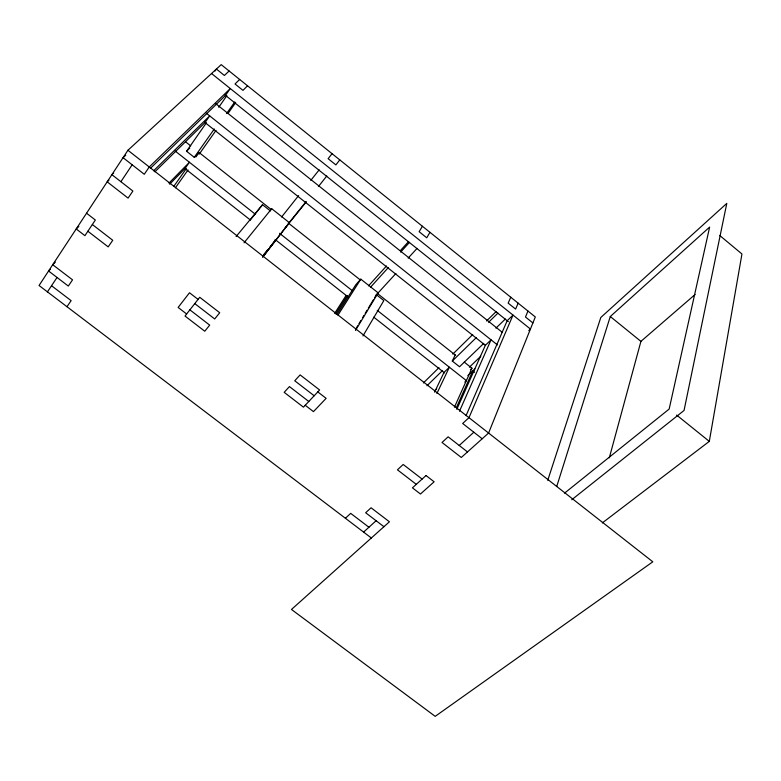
<?xml version="1.0" encoding="UTF-8"?>
<svg xmlns="http://www.w3.org/2000/svg" width="781" height="781" viewBox="0 0 781 781"><rect width="100%" height="100%" fill="white"/><g stroke="black" fill="none" stroke-linecap="round" stroke-linejoin="round"><path stroke-width="1.17" d="M602.327 522.909L709.304 441.382L741.95 253.991L719.789 235.53M609.287 457.881L640.918 341.375L695.11 294.505M556.755 486.378L610.283 316.53L709.636 227.076L669.161 409.059L564.565 493.133M547.754 480.315L600.814 317.467L726.799 203.382L684.049 410.464L571.751 499.752M527.956 311.043L525.486 317.018L532.886 322.953M518.145 303.165L515.597 309.081L508.167 303.126L510.764 297.239M466.052 415.658L507.181 320.727L513.019 315.094L468.981 417.659L462.664 423.478L482.189 438.766M459.492 411.196L491.054 339.833L485.352 345.329L456.797 409.351M456.387 407.633L472.808 370.897L474.614 372.322M454.435 407.165L471.949 368.202L464.295 362.15M436.921 393.439L449.368 367.216L443.989 372.449L434.578 392.15M483.761 343.357L459.54 366.758L452.306 361.047L455.186 354.955M429.94 232.318L426.748 237.805L419.143 231.703L422.404 226.256M362.96 335.947L383.832 300.587L376.432 294.74L374.568 297.834M356.478 327.815L357.727 325.745M358.967 323.685L360.842 320.581M362.716 317.476L363.966 315.417M365.205 313.347L367.08 310.242M368.329 308.173L373.318 299.904M355.492 330.461L378.15 292.865L360.802 279.159L355.745 284.821L336.933 314.421M337.968 315.192L360.802 279.159M335.732 313.952L347.467 295.54M334.619 313.415L345.749 295.999M467.497 451.926L448.148 436.833L442.026 442.466L461.298 457.471L488.594 433.035L535.307 316.949L221.208 64.647L127.928 150.264L39.05 285.495L371.346 537.982M47.446 291.869L57.042 277.47M120.899 181.7L132.165 164.801M215.068 71.022L216.405 69.05L224.391 75.464L229.126 71.012M66.961 306.699L71.13 300.656L51.536 285.739M195.904 156.952L199.057 152.48L194.284 157.342L186.552 151.25L206.457 122.724M218.739 107.28L226.871 95.633M173.831 186.317L186.376 168.55M194.284 157.342L214.316 128.963M226.578 113.538L234.769 101.95M175.422 187.762L188.026 169.946M199.233 154.111L216.044 130.359M227.945 113.528L235.657 102.643M339.774 159.88L335.889 164.908L328.118 158.68L332.062 153.691M262.553 256.666L264.779 253.805M269.962 247.108L274.404 241.378M262.699 256.724L268.674 249.022M270.167 247.089L276.132 239.386M263.051 256.529L288.736 223.366M262.728 257.193L289.429 222.722L271.7 208.703L244.062 242.793M250.34 220.008L259.38 208.732M260.005 207.931L262.514 204.71L270.119 210.724M269.679 211.29L271.7 208.703M281.629 216.981L298.625 195.582M310.779 180.411L319.146 169.877M288.57 223.356L306.152 201.566M318.453 186.532L326.78 175.989M264.124 254.079L267.873 249.432M284.626 228.667L306.054 202.113M236.096 236.555L262.514 204.71M368.505 285.866L386.468 265.999M400.35 250.642L408.522 241.612M400.653 252.126L409.498 242.364M370.506 287.242L388.372 267.532M408.16 258.111L417.054 248.397M375.954 295.267L395.889 273.506M169.633 184.228L184.999 168.569L189.432 162.272L168.989 183.076M186.552 151.25L189.783 148.029M247.557 85.812L242.959 90.362L235.013 83.987L239.669 79.477M154.892 171.791L205.042 122.558L209.689 115.881L153.593 170.775M423.39 382.944L438.961 367.666M452.804 354.096L472.7 334.571M486.543 320.991L496.062 311.658M488.584 322.28L497.946 313.122M50.296 269.318L48.568 271.007L68.318 286.071L72.545 279.852L52.708 264.71L55.334 262.152M426.992 385.746L442.602 370.506M452.306 361.047L476.41 337.509M150.391 168.345L225.514 95.409L230.288 88.556L149.239 166.978L144.28 174.28L123.066 157.674L125.731 155.214M495.925 328.147L505.336 319.029M434.988 390.48L436.725 388.801M78.832 226.441L76.206 228.96L84.914 235.667L95.35 220.017L86.554 213.223M469.381 367.197L480.745 356.302M470.406 369.677L471.949 368.202M467.848 375.632L474.877 368.925M464.812 382.094L466.364 380.611L377.252 310.36M528.757 330.636L530.436 329.045L211.534 73.521M108.959 180.177L107.182 181.836L128.084 198.11L132.887 191.042L111.888 174.671L113.665 173.021M345.417 518.272L350.689 513.361L368.925 527.243M363.585 532.086L376.12 520.732M459.218 445.463L473.833 432.225M383.949 526.706L365.654 512.756L371.063 507.777L389.426 521.796L291.479 609.463L435.202 716.353L652.809 561.803L127.928 150.264M87.872 231.235L108.188 246.884L112.747 240.275L92.343 224.528M189.881 309.852L209.698 325.121L204.759 331.232L185.019 316.041L199.731 297.288L219.725 312.742L214.687 318.96L194.781 303.594M308.788 401.493L289.439 386.575L284.177 392.335L303.448 407.165L319.624 389.983L300.119 374.9L294.749 380.767L314.177 395.762M416.293 484.347L397.451 469.82L403.191 464.47L422.111 479.075M186.639 313.982L178.136 307.441L189.49 292.768L198.081 299.396M305.225 405.28L313.464 411.626L326.126 398.339L317.799 391.916M185.077 168.628L250.213 219.9M275.107 239.503L347.906 296.809M373.767 317.174L444.643 372.967M185.927 142.103L190.71 145.881M199.321 152.695L271.066 209.406M288.287 223.015L360.021 279.725M377.243 293.344L455.684 355.345M175.081 150.958L255.563 214.414M279.52 233.304L352.348 290.717M206.272 113.167L497.438 344.919M204.602 122.217L485.431 345.387M215.478 103.443L502.398 332.403M224.899 94.921L508.372 321.674M676.629 415.072L709.304 441.382M610.283 316.53L640.918 341.375M426.016 475.531L412.446 487.832L420.471 494.012L434.119 481.789L426.016 475.531"/></g></svg>
